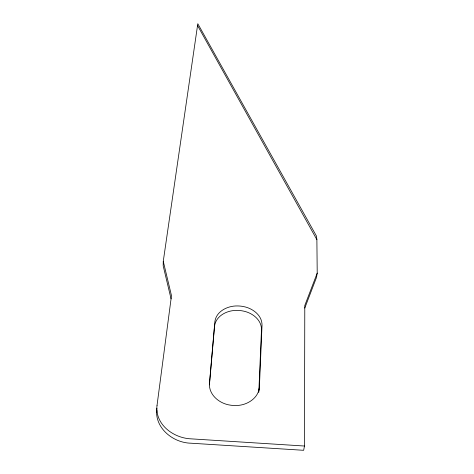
<?xml version="1.0" encoding="UTF-8"?>
<svg xmlns="http://www.w3.org/2000/svg" width="474" height="474" viewBox="0 0 474 474"><rect width="100%" height="100%" fill="white"/><g stroke="black" fill="none" stroke-linecap="round" stroke-linejoin="round"><path stroke-width="0.71" d="M157.048 405.282A24.95 24.95 0 0 0 156.835 408.244C154.062 427.613 172.809 442.852 190.927 443.202L303.662 450.3L304.468 446.028L304.794 305.511L317.213 273.107L316.881 239.66L316.466 236.093L197.8 23.7L163.263 261.328L163.186 265.831L171.061 298.845M156.787 412.653L156.912 410.448M209.455 383.62C208.756 395.109 219.717 403.7 230.263 405.128A31.077 31.077 0 0 0 237.036 405.471C247.404 405.169 258.881 397.864 259.408 386.719L262.021 325.36C262.27 315.429 252.772 308.378 243.82 306.631A31.065 31.065 0 0 0 237.527 305.949C227.781 305.677 216.014 311.264 214.841 321.953L209.437 383.899M258.899 390.12L261.488 329.78C261.743 319.879 252.31 312.816 243.375 311.074A30.745 30.745 0 0 0 234.968 310.458C225.897 310.861 215.534 316.555 214.526 326.402L209.419 384.906M258.745 392.431L259.296 388.058M157.048 405.282L171.481 295.646L163.263 261.328M317.213 273.107L316.472 277.503L304.788 308.053M304.468 446.028L191.152 438.853C174.687 438.266 156.746 426.037 156.835 408.244M197.362 25.181L316.881 239.66"/></g></svg>
